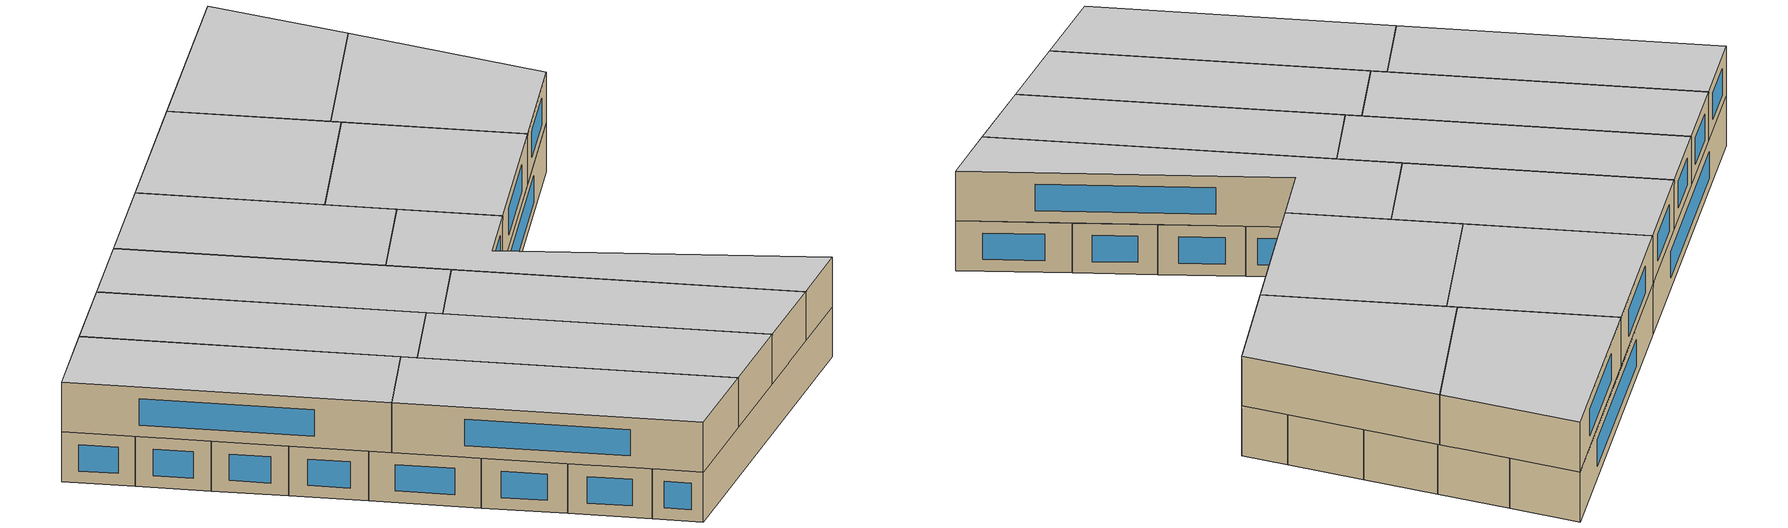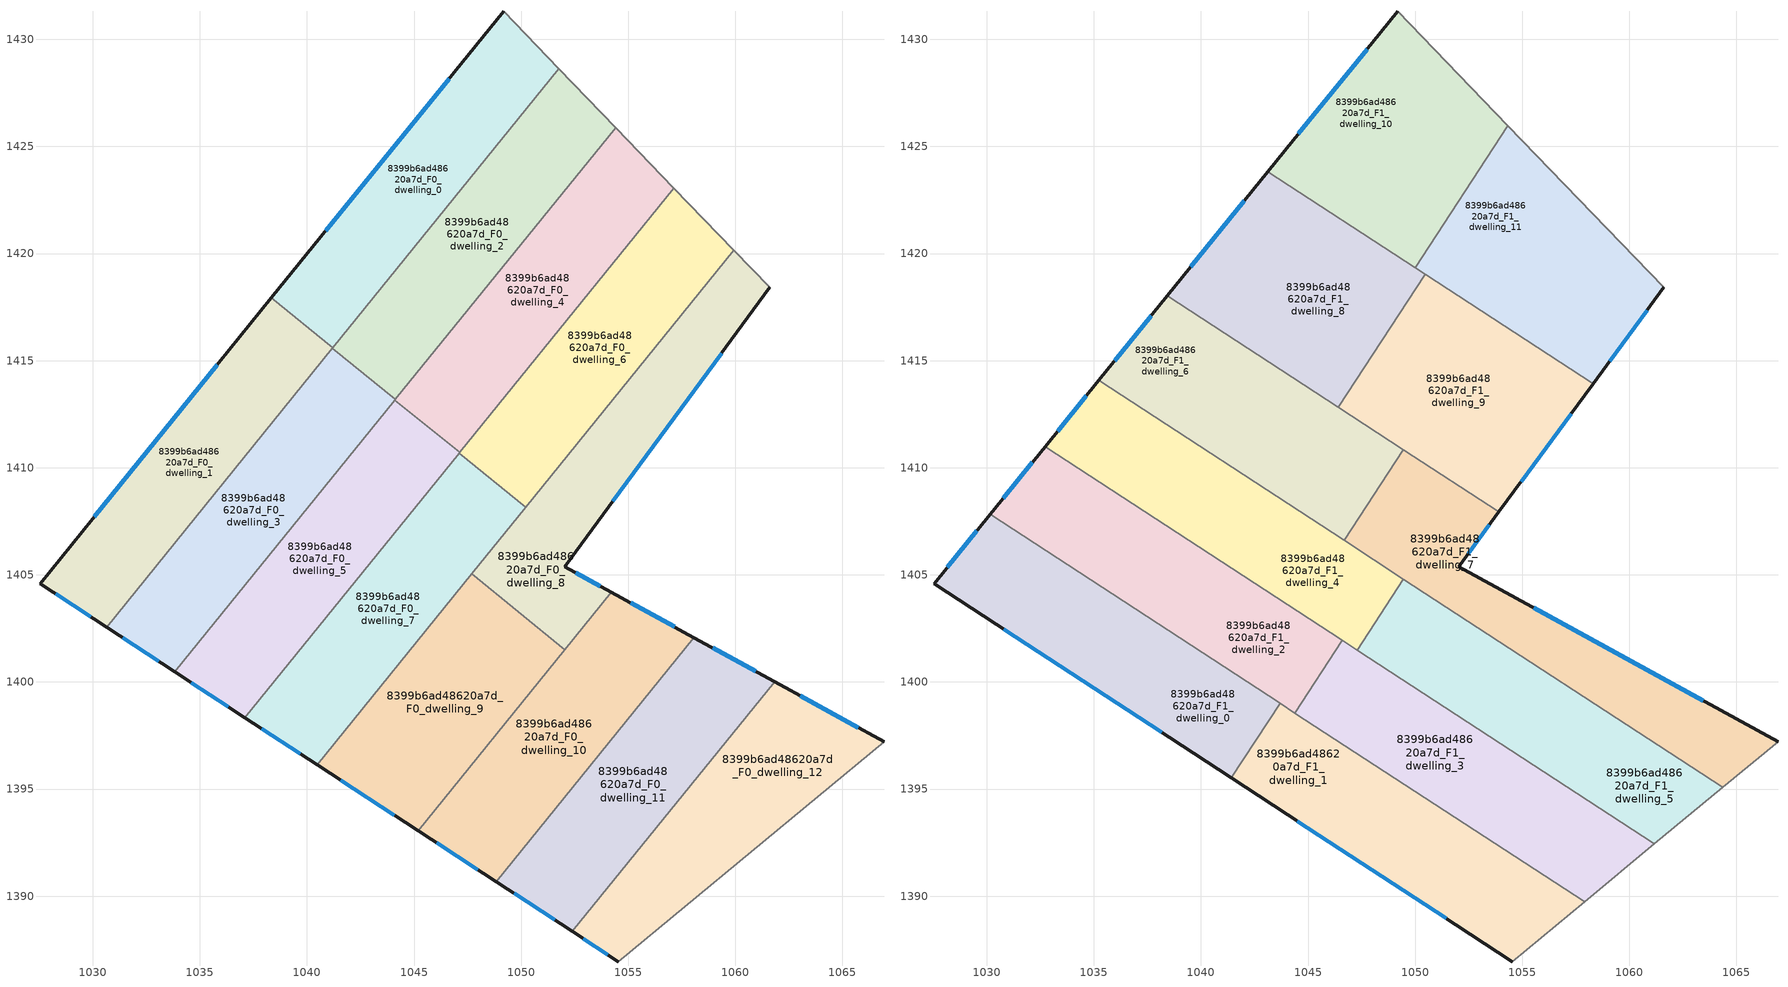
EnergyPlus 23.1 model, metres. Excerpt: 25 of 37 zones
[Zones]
8399b6ad48620a7d_F0_dwelling_0
 floor ground (EU_floor_Construction): 1049.18,1431.3 1051.76,1428.63 1041.22,1415.61 1038.35,1417.93 z0
 wall outside (EU_wall_Construction): 1049.18,1431.3 1038.35,1417.93 z0:3
 wall to 8399b6ad48620a7d_F0_dwelling_1 (EU_wall_Construction): 1038.35,1417.93 1041.22,1415.61 z0:3
 wall adiabatic (EU_wall_Construction): 1051.76,1428.63 1049.18,1431.3 z0:3
 wall to 8399b6ad48620a7d_F0_dwelling_2 (EU_wall_Construction): 1041.22,1415.61 1051.76,1428.63 z0:3
 window (EU_Window_Construction): 1046.63,1428.16 1040.89,1421.07 z0.7:2.3
8399b6ad48620a7d_F0_dwelling_1
 floor ground (EU_floor_Construction): 1041.22,1415.61 1030.65,1402.56 1027.54,1404.59 1038.35,1417.93 z0
 wall outside (EU_wall_Construction): 1038.35,1417.93 1027.54,1404.59 1030.65,1402.56 z0:3
 wall to 8399b6ad48620a7d_F0_dwelling_3 (EU_wall_Construction): 1030.65,1402.56 1041.19,1415.58 z0:3
 wall to 8399b6ad48620a7d_F0_dwelling_2 (EU_wall_Construction): 1041.19,1415.58 1041.22,1415.61 z0:3
 window (EU_Window_Construction): 1035.81,1414.8 1030.08,1407.72 / 1028.27,1404.11 1029.92,1403.04 z0.7:2.3
8399b6ad48620a7d_F0_dwelling_10
 floor ground (EU_floor_Construction): 1058.07,1402.07 1048.84,1390.68 1045.2,1393.05 1054.21,1404.19 z0
 wall outside (EU_wall_Construction): 1058.07,1402.07 1054.21,1404.19 / 1045.2,1393.05 1048.84,1390.68 z0:3
 wall to 8399b6ad48620a7d_F0_dwelling_11 (EU_wall_Construction): 1048.84,1390.68 1058.07,1402.07 z0:3
 wall to 8399b6ad48620a7d_F0_dwelling_9 (EU_wall_Construction): 1052.05,1401.51 1045.2,1393.05 z0:3
 wall to 8399b6ad48620a7d_F0_dwelling_8 (EU_wall_Construction): 1054.21,1404.19 1052.05,1401.51 z0:3
 window (EU_Window_Construction): 1057.16,1402.57 1055.12,1403.69 / 1046.05,1392.5 1047.98,1391.24 z0.7:2.3
8399b6ad48620a7d_F0_dwelling_11
 floor ground (EU_floor_Construction): 1061.84,1400.01 1052.39,1388.35 1048.84,1390.68 1058.07,1402.07 z0
 wall outside (EU_wall_Construction): 1061.84,1400.01 1058.07,1402.07 / 1048.84,1390.68 1052.39,1388.35 z0:3
 wall to 8399b6ad48620a7d_F0_dwelling_12 (EU_wall_Construction): 1052.39,1388.35 1061.84,1400.01 z0:3
 window (EU_Window_Construction): 1060.95,1400.49 1058.95,1401.59 / 1049.67,1390.13 1051.56,1388.9 z0.7:2.3
8399b6ad48620a7d_F0_dwelling_12
 floor ground (EU_floor_Construction): 1066.94,1397.21 1054.54,1386.95 1052.39,1388.35 1061.84,1400.01 z0
 wall outside (EU_wall_Construction): 1066.94,1397.21 1061.84,1400.01 / 1052.39,1388.35 1054.54,1386.95 z0:3
 wall adiabatic (EU_wall_Construction): 1054.54,1386.95 1066.94,1397.21 z0:3
 window (EU_Window_Construction): 1065.74,1397.87 1063.03,1399.35 / 1052.9,1388.02 1054.04,1387.28 z0.7:2.3
8399b6ad48620a7d_F0_dwelling_2
 floor ground (EU_floor_Construction): 1051.76,1428.63 1054.41,1425.88 1044.13,1413.19 1041.19,1415.58 z0
 wall to 8399b6ad48620a7d_F0_dwelling_3 (EU_wall_Construction): 1041.19,1415.58 1044.13,1413.19 z0:3
 wall adiabatic (EU_wall_Construction): 1054.41,1425.88 1051.76,1428.63 z0:3
 wall to 8399b6ad48620a7d_F0_dwelling_4 (EU_wall_Construction): 1044.13,1413.19 1054.41,1425.88 z0:3
8399b6ad48620a7d_F0_dwelling_3
 floor ground (EU_floor_Construction): 1044.13,1413.19 1033.83,1400.48 1030.65,1402.56 1041.19,1415.58 z0
 wall outside (EU_wall_Construction): 1030.65,1402.56 1033.83,1400.48 z0:3
 wall to 8399b6ad48620a7d_F0_dwelling_5 (EU_wall_Construction): 1033.83,1400.48 1044.11,1413.16 z0:3
 wall to 8399b6ad48620a7d_F0_dwelling_4 (EU_wall_Construction): 1044.11,1413.16 1044.13,1413.19 z0:3
 window (EU_Window_Construction): 1031.4,1402.07 1033.09,1400.97 z0.7:2.3
8399b6ad48620a7d_F0_dwelling_4
 floor ground (EU_floor_Construction): 1054.41,1425.88 1057.13,1423.06 1047.13,1410.71 1044.11,1413.16 z0
 wall to 8399b6ad48620a7d_F0_dwelling_5 (EU_wall_Construction): 1044.11,1413.16 1047.13,1410.71 z0:3
 wall adiabatic (EU_wall_Construction): 1057.13,1423.06 1054.41,1425.88 z0:3
 wall to 8399b6ad48620a7d_F0_dwelling_6 (EU_wall_Construction): 1047.13,1410.71 1057.13,1423.06 z0:3
8399b6ad48620a7d_F0_dwelling_5
 floor ground (EU_floor_Construction): 1047.13,1410.71 1037.11,1398.34 1033.83,1400.48 1044.11,1413.16 z0
 wall outside (EU_wall_Construction): 1033.83,1400.48 1037.11,1398.34 z0:3
 wall to 8399b6ad48620a7d_F0_dwelling_7 (EU_wall_Construction): 1037.11,1398.34 1047.11,1410.68 z0:3
 wall to 8399b6ad48620a7d_F0_dwelling_6 (EU_wall_Construction): 1047.11,1410.68 1047.13,1410.72 z0:3
 window (EU_Window_Construction): 1034.6,1399.97 1036.34,1398.84 z0.7:2.3
8399b6ad48620a7d_F0_dwelling_6
 floor ground (EU_floor_Construction): 1057.13,1423.06 1059.93,1420.16 1050.21,1408.17 1047.1,1410.68 z0
 wall to 8399b6ad48620a7d_F0_dwelling_7 (EU_wall_Construction): 1047.1,1410.68 1050.21,1408.17 z0:3
 wall adiabatic (EU_wall_Construction): 1059.93,1420.16 1057.13,1423.06 z0:3
 wall to 8399b6ad48620a7d_F0_dwelling_8 (EU_wall_Construction): 1050.21,1408.17 1059.93,1420.16 z0:3
8399b6ad48620a7d_F0_dwelling_7
 floor ground (EU_floor_Construction): 1050.21,1408.17 1040.47,1396.14 1037.11,1398.34 1047.1,1410.68 z0
 wall outside (EU_wall_Construction): 1037.11,1398.34 1040.47,1396.14 z0:3
 wall to 8399b6ad48620a7d_F0_dwelling_9 (EU_wall_Construction): 1040.47,1396.14 1047.69,1405.05 z0:3
 wall to 8399b6ad48620a7d_F0_dwelling_8 (EU_wall_Construction): 1047.69,1405.05 1050.21,1408.17 z0:3
 window (EU_Window_Construction): 1037.9,1397.82 1039.68,1396.66 z0.7:2.3
8399b6ad48620a7d_F0_dwelling_8
 floor ground (EU_floor_Construction): 1059.93,1420.16 1061.61,1418.42 1052.03,1405.38 1054.21,1404.19 1052.05,1401.51 1047.69,1405.05 z0
 wall outside (EU_wall_Construction): 1054.21,1404.19 1052.03,1405.38 1061.61,1418.42 z0:3
 wall to 8399b6ad48620a7d_F0_dwelling_9 (EU_wall_Construction): 1047.69,1405.05 1052.05,1401.51 z0:3
 wall adiabatic (EU_wall_Construction): 1061.61,1418.42 1059.93,1420.16 z0:3
 window (EU_Window_Construction): 1054.28,1408.44 1059.36,1415.36 / 1053.7,1404.47 1052.55,1405.1 z0.7:2.3
 ceiling adiabatic (EU_roof_Construction): 1052.05,1401.51 1052.89,1402.56 1048.17,1405.64 1047.69,1405.05 z3
8399b6ad48620a7d_F0_dwelling_9
 floor ground (EU_floor_Construction): 1052.05,1401.51 1045.2,1393.05 1040.47,1396.14 1047.69,1405.05 z0
 wall outside (EU_wall_Construction): 1040.47,1396.14 1045.2,1393.05 z0:3
 window (EU_Window_Construction): 1041.58,1395.42 1044.09,1393.78 z0.7:2.3
 ceiling adiabatic (EU_roof_Construction): 1047.83,1396.3 1050.39,1399.47 1045.66,1402.55 1043.1,1399.39 z3
8399b6ad48620a7d_F1_dwelling_0
 floor to 8399b6ad48620a7d_F0_dwelling_7 (EU_floor_Construction): 1043.1,1399.39 1040.47,1396.14 1037.11,1398.34 1039.73,1401.58 z3
 floor to 8399b6ad48620a7d_F0_dwelling_5 (EU_floor_Construction): 1039.73,1401.58 1037.11,1398.34 1033.83,1400.48 1036.46,1403.72 z3
 floor to 8399b6ad48620a7d_F0_dwelling_3 (EU_floor_Construction): 1036.46,1403.72 1033.83,1400.48 1030.65,1402.56 1033.27,1405.8 z3
 floor to 8399b6ad48620a7d_F0_dwelling_9 (EU_floor_Construction): 1043.7,1399 1041.43,1395.52 1040.47,1396.14 1043.1,1399.39 z3
 floor to 8399b6ad48620a7d_F0_dwelling_1 (EU_floor_Construction): 1033.27,1405.8 1030.65,1402.56 1027.54,1404.59 1030.16,1407.83 z3
 wall outside (EU_wall_Construction): 1030.16,1407.83 1027.54,1404.59 1041.43,1395.52 z3:6
 wall to 8399b6ad48620a7d_F1_dwelling_1 (EU_wall_Construction): 1041.43,1395.52 1043.7,1399 z3:6
 wall to 8399b6ad48620a7d_F1_dwelling_2 (EU_wall_Construction): 1043.7,1399 1030.16,1407.83 z3:6
 window (EU_Window_Construction): 1029.54,1407.07 1028.15,1405.35 / 1030.8,1402.46 1038.16,1397.65 z3.7:5.3
 ceiling to 8399b6ad48620a7d_F2_dwelling_0 (EU_floor_Construction): 1041.43,1395.52 1043.7,1399 1030.16,1407.83 1027.54,1404.59 z6
8399b6ad48620a7d_F1_dwelling_1
 floor to 8399b6ad48620a7d_F0_dwelling_9 (EU_floor_Construction): 1047.83,1396.3 1045.2,1393.05 1041.43,1395.52 1043.7,1399 z3
 floor to 8399b6ad48620a7d_F0_dwelling_10 (EU_floor_Construction): 1051.47,1393.93 1048.84,1390.68 1045.2,1393.05 1047.83,1396.3 z3
 floor to 8399b6ad48620a7d_F0_dwelling_11 (EU_floor_Construction): 1055.03,1391.61 1052.39,1388.35 1048.84,1390.68 1051.47,1393.93 z3
 floor to 8399b6ad48620a7d_F0_dwelling_12 (EU_floor_Construction): 1057.91,1389.73 1054.54,1386.95 1052.39,1388.35 1055.03,1391.61 z3
 wall outside (EU_wall_Construction): 1041.43,1395.52 1054.54,1386.95 z3:6
 wall adiabatic (EU_wall_Construction): 1054.54,1386.95 1057.91,1389.73 z3:6
 wall to 8399b6ad48620a7d_F1_dwelling_3 (EU_wall_Construction): 1057.91,1389.73 1044.38,1398.55 z3:6
 wall to 8399b6ad48620a7d_F1_dwelling_2 (EU_wall_Construction): 1044.39,1398.55 1043.7,1399 z3:6
 window (EU_Window_Construction): 1044.51,1393.51 1051.46,1388.96 z3.7:5.3
 ceiling to 8399b6ad48620a7d_F2_dwelling_1 (EU_floor_Construction): 1057.91,1389.73 1043.7,1399 1041.43,1395.52 1054.54,1386.95 z6
8399b6ad48620a7d_F1_dwelling_10
 floor to 8399b6ad48620a7d_F0_dwelling_0 (EU_floor_Construction): 1049.18,1431.3 1051.76,1428.63 1046.23,1421.8 1043.12,1423.83 z3
 floor to 8399b6ad48620a7d_F0_dwelling_2 (EU_floor_Construction): 1051.76,1428.63 1054.33,1425.96 1053.73,1425.04 1049.42,1419.72 1046.23,1421.8 z3
 floor to 8399b6ad48620a7d_F0_dwelling_4 (EU_floor_Construction): 1053.73,1425.04 1050.01,1419.34 1049.42,1419.72 z3
 wall outside (EU_wall_Construction): 1049.18,1431.3 1043.12,1423.83 z3:6
 wall adiabatic (EU_wall_Construction): 1054.33,1425.96 1049.18,1431.3 z3:6
 wall to 8399b6ad48620a7d_F1_dwelling_11 (EU_wall_Construction): 1050.01,1419.34 1054.33,1425.96 z3:6
 wall to 8399b6ad48620a7d_F1_dwelling_8 (EU_wall_Construction): 1043.12,1423.83 1050.01,1419.34 z3:6
 window (EU_Window_Construction): 1047.76,1429.55 1044.55,1425.59 z3.7:5.3
 ceiling to 8399b6ad48620a7d_F2_dwelling_10 (EU_floor_Construction): 1050.01,1419.34 1054.33,1425.96 1049.18,1431.3 1043.12,1423.83 z6
8399b6ad48620a7d_F1_dwelling_11
 floor to 8399b6ad48620a7d_F0_dwelling_4 (EU_floor_Construction): 1054.41,1425.88 1057.13,1423.06 1052.7,1417.59 1050.01,1419.34 1053.73,1425.04 z3
 floor to 8399b6ad48620a7d_F0_dwelling_6 (EU_floor_Construction): 1057.13,1423.06 1059.93,1420.16 1056.07,1415.39 1052.7,1417.59 z3
 floor to 8399b6ad48620a7d_F0_dwelling_2 (EU_floor_Construction): 1054.33,1425.96 1054.41,1425.88 1053.73,1425.04 z3
 floor to 8399b6ad48620a7d_F0_dwelling_8 (EU_floor_Construction): 1059.93,1420.16 1061.61,1418.42 1058.31,1413.93 1056.07,1415.39 z3
 wall outside (EU_wall_Construction): 1058.31,1413.93 1061.61,1418.42 z3:6
 wall adiabatic (EU_wall_Construction): 1061.61,1418.42 1054.33,1425.96 z3:6
 wall to 8399b6ad48620a7d_F1_dwelling_9 (EU_wall_Construction): 1050.47,1419.04 1058.31,1413.93 z3:6
 wall to 8399b6ad48620a7d_F1_dwelling_8 (EU_wall_Construction): 1050.01,1419.34 1050.47,1419.04 z3:6
 window (EU_Window_Construction): 1059.08,1414.98 1060.83,1417.36 z3.7:5.3
 ceiling to 8399b6ad48620a7d_F2_dwelling_11 (EU_floor_Construction): 1058.31,1413.93 1061.61,1418.42 1054.33,1425.96 1050.01,1419.34 z6
8399b6ad48620a7d_F1_dwelling_2
 floor to 8399b6ad48620a7d_F0_dwelling_5 (EU_floor_Construction): 1042.3,1404.75 1039.73,1401.58 1036.46,1403.72 1039.02,1406.88 z3
 floor to 8399b6ad48620a7d_F0_dwelling_7 (EU_floor_Construction): 1045.66,1402.55 1043.1,1399.39 1039.73,1401.58 1042.3,1404.75 z3
 floor to 8399b6ad48620a7d_F0_dwelling_1 (EU_floor_Construction): 1035.83,1408.96 1033.27,1405.8 1030.16,1407.83 1032.72,1410.99 z3
 floor to 8399b6ad48620a7d_F0_dwelling_3 (EU_floor_Construction): 1039.02,1406.88 1036.46,1403.72 1033.27,1405.8 1035.83,1408.96 z3
 floor adiabatic (EU_floor_Construction): 1046.6,1401.94 1044.39,1398.55 1043.1,1399.39 1045.66,1402.55 z3
 wall outside (EU_wall_Construction): 1032.72,1410.99 1030.16,1407.83 z3:6
 wall to 8399b6ad48620a7d_F1_dwelling_3 (EU_wall_Construction): 1044.39,1398.55 1046.6,1401.94 z3:6
 wall to 8399b6ad48620a7d_F1_dwelling_4 (EU_wall_Construction): 1046.6,1401.94 1032.72,1410.99 z3:6
 window (EU_Window_Construction): 1032.12,1410.25 1030.76,1408.57 z3.7:5.3
 ceiling to 8399b6ad48620a7d_F2_dwelling_2 (EU_floor_Construction): 1044.39,1398.55 1046.6,1401.94 1032.72,1410.99 1030.16,1407.83 z6
8399b6ad48620a7d_F1_dwelling_3
 floor to 8399b6ad48620a7d_F0_dwelling_10 (EU_floor_Construction): 1054.03,1397.09 1051.47,1393.93 1047.83,1396.3 1050.39,1399.47 z3
 floor to 8399b6ad48620a7d_F0_dwelling_11 (EU_floor_Construction): 1057.59,1394.77 1055.03,1391.61 1051.47,1393.93 1054.03,1397.09 z3
 floor adiabatic (EU_floor_Construction): 1050.39,1399.47 1047.83,1396.3 1044.39,1398.55 1046.6,1401.94 z3
 floor to 8399b6ad48620a7d_F0_dwelling_12 (EU_floor_Construction): 1061.17,1392.44 1057.91,1389.73 1055.03,1391.61 1057.59,1394.77 z3
 wall adiabatic (EU_wall_Construction): 1057.91,1389.73 1061.17,1392.44 z3:6
 wall to 8399b6ad48620a7d_F1_dwelling_5 (EU_wall_Construction): 1061.17,1392.44 1047.29,1401.49 z3:6
 wall to 8399b6ad48620a7d_F1_dwelling_4 (EU_wall_Construction): 1047.29,1401.49 1046.6,1401.94 z3:6
 ceiling to 8399b6ad48620a7d_F2_dwelling_3 (EU_floor_Construction): 1061.17,1392.44 1046.6,1401.94 1044.39,1398.55 1057.91,1389.73 z6
8399b6ad48620a7d_F1_dwelling_4
 floor to 8399b6ad48620a7d_F0_dwelling_3 (EU_floor_Construction): 1041.52,1409.97 1039.02,1406.88 1035.83,1408.96 1038.33,1412.05 z3
 floor to 8399b6ad48620a7d_F0_dwelling_7 (EU_floor_Construction): 1048.17,1405.64 1045.66,1402.55 1042.3,1404.75 1044.8,1407.83 z3
 floor to 8399b6ad48620a7d_F0_dwelling_1 (EU_floor_Construction): 1038.33,1412.05 1035.83,1408.96 1032.72,1410.99 1035.22,1414.08 z3
 floor to 8399b6ad48620a7d_F0_dwelling_5 (EU_floor_Construction): 1044.8,1407.83 1042.3,1404.75 1039.02,1406.88 1041.52,1409.97 z3
 floor to 8399b6ad48620a7d_F0_dwelling_9 (EU_floor_Construction): 1048.95,1404.03 1047.29,1401.49 1045.66,1402.55 1047.69,1405.05 z3
 floor adiabatic (EU_floor_Construction): 1049.45,1404.8 1048.95,1404.03 1047.69,1405.05 1048.17,1405.64 z3
 wall outside (EU_wall_Construction): 1035.22,1414.08 1032.72,1410.99 z3:6
 wall to 8399b6ad48620a7d_F1_dwelling_5 (EU_wall_Construction): 1047.29,1401.49 1049.45,1404.8 z3:6
 wall to 8399b6ad48620a7d_F1_dwelling_6 (EU_wall_Construction): 1046.68,1406.61 1035.22,1414.08 z3:6
 wall to 8399b6ad48620a7d_F1_dwelling_7 (EU_wall_Construction): 1049.45,1404.8 1046.68,1406.61 z3:6
 window (EU_Window_Construction): 1034.64,1413.35 1033.31,1411.72 z3.7:5.3
 ceiling to 8399b6ad48620a7d_F2_dwelling_4 (EU_floor_Construction): 1047.29,1401.49 1049.45,1404.8 1035.22,1414.08 1032.72,1410.99 z6
8399b6ad48620a7d_F1_dwelling_5
 floor to 8399b6ad48620a7d_F0_dwelling_11 (EU_floor_Construction): 1060.09,1397.86 1057.59,1394.77 1054.03,1397.09 1056.54,1400.18 z3
 floor to 8399b6ad48620a7d_F0_dwelling_10 (EU_floor_Construction): 1056.54,1400.18 1054.03,1397.09 1050.39,1399.47 1052.89,1402.56 z3
 floor to 8399b6ad48620a7d_F0_dwelling_12 (EU_floor_Construction): 1064.36,1395.08 1061.17,1392.44 1057.59,1394.77 1060.09,1397.86 z3
 floor adiabatic (EU_floor_Construction): 1052.89,1402.56 1052.05,1401.51 1048.95,1404.03 1049.45,1404.8 z3
 floor to 8399b6ad48620a7d_F0_dwelling_9 (EU_floor_Construction): 1052.05,1401.51 1050.39,1399.47 1047.29,1401.49 1048.95,1404.03 z3
 wall adiabatic (EU_wall_Construction): 1061.17,1392.44 1064.36,1395.08 z3:6
 wall to 8399b6ad48620a7d_F1_dwelling_7 (EU_wall_Construction): 1064.36,1395.08 1049.45,1404.8 z3:6
 ceiling to 8399b6ad48620a7d_F2_dwelling_5 (EU_floor_Construction): 1064.36,1395.08 1049.45,1404.8 1047.29,1401.49 1061.17,1392.44 z6
8399b6ad48620a7d_F1_dwelling_6
 floor to 8399b6ad48620a7d_F0_dwelling_1 (EU_floor_Construction): 1041.22,1415.61 1038.33,1412.05 1035.22,1414.08 1038.35,1417.93 z3
 floor to 8399b6ad48620a7d_F0_dwelling_3 (EU_floor_Construction): 1044.13,1413.19 1041.52,1409.97 1038.33,1412.05 1041.19,1415.58 z3
 floor to 8399b6ad48620a7d_F0_dwelling_0 (EU_floor_Construction): 1041.54,1416.01 1041.22,1415.61 1038.35,1417.93 1038.43,1418.03 z3
 floor to 8399b6ad48620a7d_F0_dwelling_2 (EU_floor_Construction): 1044.73,1413.93 1044.13,1413.19 1041.19,1415.58 1041.54,1416.01 z3
 floor to 8399b6ad48620a7d_F0_dwelling_6 (EU_floor_Construction): 1049.45,1410.85 1048.57,1409.5 1047.1,1410.68 1048,1411.79 z3
 floor to 8399b6ad48620a7d_F0_dwelling_4 (EU_floor_Construction): 1048,1411.79 1047.13,1410.72 1044.11,1413.16 1044.73,1413.93 z3
 floor to 8399b6ad48620a7d_F0_dwelling_5 (EU_floor_Construction): 1047.13,1410.72 1044.8,1407.83 1041.52,1409.97 1044.11,1413.16 z3
 floor to 8399b6ad48620a7d_F0_dwelling_7 (EU_floor_Construction): 1048.57,1409.5 1046.68,1406.61 1044.8,1407.83 1047.11,1410.68 z3
 wall outside (EU_wall_Construction): 1038.43,1418.03 1035.22,1414.08 z3:6
 wall to 8399b6ad48620a7d_F1_dwelling_8 (EU_wall_Construction): 1046.42,1412.82 1038.43,1418.03 z3:6
 wall to 8399b6ad48620a7d_F1_dwelling_7 (EU_wall_Construction): 1046.68,1406.61 1049.45,1410.85 z3:6
 wall to 8399b6ad48620a7d_F1_dwelling_9 (EU_wall_Construction): 1049.45,1410.85 1046.42,1412.82 z3:6
 window (EU_Window_Construction): 1037.68,1417.1 1035.98,1415.01 z3.7:5.3
 ceiling to 8399b6ad48620a7d_F2_dwelling_6 (EU_floor_Construction): 1046.68,1406.61 1049.45,1410.85 1038.43,1418.03 1035.22,1414.08 z6
8399b6ad48620a7d_F1_dwelling_7
 floor to 8399b6ad48620a7d_F0_dwelling_12 (EU_floor_Construction): 1066.94,1397.21 1064.36,1395.08 1060.1,1397.86 1061.84,1400.01 z3
 floor to 8399b6ad48620a7d_F0_dwelling_6 (EU_floor_Construction): 1051.37,1409.59 1050.21,1408.17 1048.57,1409.5 1049.45,1410.85 z3
 floor to 8399b6ad48620a7d_F0_dwelling_8 (EU_floor_Construction): 1053.91,1407.94 1052.03,1405.38 1054.21,1404.19 1052.89,1402.56 1048.17,1405.64 1051.37,1409.59 z3
 floor to 8399b6ad48620a7d_F0_dwelling_10 (EU_floor_Construction): 1058.07,1402.07 1056.54,1400.18 1052.89,1402.56 1054.21,1404.19 z3
 floor to 8399b6ad48620a7d_F0_dwelling_7 (EU_floor_Construction): 1050.21,1408.17 1048.17,1405.64 1046.68,1406.61 1048.57,1409.5 z3
 floor to 8399b6ad48620a7d_F0_dwelling_11 (EU_floor_Construction): 1061.84,1400.01 1060.1,1397.86 1056.54,1400.18 1058.07,1402.07 z3
 wall outside (EU_wall_Construction): 1066.94,1397.21 1052.03,1405.38 1053.91,1407.94 z3:6
 wall adiabatic (EU_wall_Construction): 1064.36,1395.08 1066.94,1397.21 z3:6
 wall to 8399b6ad48620a7d_F1_dwelling_9 (EU_wall_Construction): 1053.91,1407.94 1049.45,1410.85 z3:6
 window (EU_Window_Construction): 1052.48,1405.98 1053.47,1407.34 / 1063.44,1399.13 1055.54,1403.46 z3.7:5.3
 ceiling to 8399b6ad48620a7d_F2_dwelling_7 (EU_floor_Construction): 1066.94,1397.21 1052.03,1405.38 1053.91,1407.94 1049.45,1410.85 1046.68,1406.61 1064.36,1395.08 z6
8399b6ad48620a7d_F1_dwelling_8
 floor to 8399b6ad48620a7d_F0_dwelling_2 (EU_floor_Construction): 1049.42,1419.72 1044.73,1413.93 1041.54,1416.01 1046.23,1421.8 z3
 floor to 8399b6ad48620a7d_F0_dwelling_0 (EU_floor_Construction): 1046.23,1421.8 1041.54,1416.01 1038.43,1418.03 1043.12,1423.83 z3
 floor to 8399b6ad48620a7d_F0_dwelling_4 (EU_floor_Construction): 1050.47,1419.04 1046.42,1412.82 1044.73,1413.93 1049.42,1419.72 z3
 wall outside (EU_wall_Construction): 1043.12,1423.83 1038.43,1418.03 z3:6
 wall to 8399b6ad48620a7d_F1_dwelling_9 (EU_wall_Construction): 1046.42,1412.82 1050.47,1419.04 z3:6
 window (EU_Window_Construction): 1042.02,1422.47 1039.53,1419.39 z3.7:5.3
 ceiling to 8399b6ad48620a7d_F2_dwelling_8 (EU_floor_Construction): 1046.42,1412.82 1050.47,1419.04 1043.12,1423.83 1038.43,1418.03 z6
8399b6ad48620a7d_F1_dwelling_9
 floor to 8399b6ad48620a7d_F0_dwelling_6 (EU_floor_Construction): 1056.07,1415.39 1051.37,1409.59 1048,1411.79 1052.7,1417.59 z3
 floor to 8399b6ad48620a7d_F0_dwelling_8 (EU_floor_Construction): 1058.31,1413.93 1053.91,1407.94 1051.37,1409.59 1056.07,1415.39 z3
 floor to 8399b6ad48620a7d_F0_dwelling_4 (EU_floor_Construction): 1052.7,1417.59 1048,1411.79 1046.42,1412.82 1050.47,1419.04 z3
 wall outside (EU_wall_Construction): 1053.91,1407.94 1058.31,1413.93 z3:6
 window (EU_Window_Construction): 1054.94,1409.34 1057.28,1412.52 z3.7:5.3
 ceiling to 8399b6ad48620a7d_F2_dwelling_9 (EU_floor_Construction): 1053.91,1407.94 1058.31,1413.93 1050.47,1419.04 1046.42,1412.82 z6
[Building]
EU S2 Campaign: North Axis=0; Terrain=City; Solar Distribution=FullExterior
[Site:Location]
Budapest.Ferenc.Liszt.Intl.AP: Latitude=47.437; Longitude=19.256; Time Zone=1; Elevation=185
[SizingPeriod:WeatherFileDays]
AnnualSizingPeriod: Begin Month=1; Begin Day of Month=1; End Month=12; End Day of Month=31; Day of Week for Start Day=Monday; Use Weather File Daylight Saving Period=No; Use Weather File Rain and Snow Indicators=No
[MATERIAL]
EU_InternalMass_Material: Roughness=MediumRough; Thickness=0.1; Conductivity=1; Density=1800; Specific Heat=900; Thermal Absorptance=0.9; Solar Absorptance=0.7; Visible Absorptance=0.7
[MATERIAL:NOMASS] Roughness=MediumRough; Thermal Absorptance=0.9; Solar Absorptance=0.7; Visible Absorptance=0.7
Name | Thermal Resistance
EU_wall_NoMass | 0.832559
EU_roof_NoMass | 1.39638
EU_floor_NoMass | 0.872794
[WINDOWMATERIAL:SIMPLEGLAZINGSYSTEM]
EU_Window_SimpleGlazing: UFactor=2.79869; Solar Heat Gain Coefficient=0.75; Visible Transmittance=0.75
[CONSTRUCTION]
EU_wall_Construction: EU_wall_NoMass
EU_roof_Construction: EU_roof_NoMass
EU_floor_Construction: EU_floor_NoMass
EU_Window_Construction: EU_Window_SimpleGlazing
EU_InternalMass_Construction: EU_InternalMass_Material
[ZONE] Type=1; Multiplier=1; Ceiling Height=autocalculate; Floor Area=autocalculate; Part of Total Floor Area=Yes
Name | Volume
8399b6ad48620a7d_F0_dwelling_0 | 188.145
8399b6ad48620a7d_F1_dwelling_0 | 203.808
8399b6ad48620a7d_F0_dwelling_1 | 188.143
8399b6ad48620a7d_F1_dwelling_1; 8399b6ad48620a7d_F1_dwelling_11; 8399b6ad48620a7d_F1_dwelling_2 | 203.803
8399b6ad48620a7d_F0_dwelling_10 | 188.123
8399b6ad48620a7d_F1_dwelling_10 | 203.821
8399b6ad48620a7d_F0_dwelling_11 | 188.146
8399b6ad48620a7d_F0_dwelling_12 | 188.133
8399b6ad48620a7d_F0_dwelling_2 | 188.153
8399b6ad48620a7d_F0_dwelling_3 | 188.149
8399b6ad48620a7d_F1_dwelling_3; 8399b6ad48620a7d_F1_dwelling_5 | 203.818
8399b6ad48620a7d_F0_dwelling_4 | 188.135
8399b6ad48620a7d_F1_dwelling_4 | 203.824
8399b6ad48620a7d_F0_dwelling_5 | 188.142
8399b6ad48620a7d_F0_dwelling_6; 8399b6ad48620a7d_F0_dwelling_9 | 188.161
8399b6ad48620a7d_F1_dwelling_6 | 203.786
8399b6ad48620a7d_F0_dwelling_7 | 188.107
8399b6ad48620a7d_F1_dwelling_7; 8399b6ad48620a7d_F1_dwelling_8 | 203.797
8399b6ad48620a7d_F0_dwelling_8 | 188.129
8399b6ad48620a7d_F1_dwelling_9 | 203.841
[INTERNALMASS] Construction=EU_InternalMass_Construction
Name | Zone or ZoneList | Surface Area
8399b6ad48620a7d_F0_dwelling_0_EU_InternalMass | 8399b6ad48620a7d_F0_dwelling_0 | 62.7151
8399b6ad48620a7d_F0_dwelling_1_EU_InternalMass | 8399b6ad48620a7d_F0_dwelling_1 | 62.7153
8399b6ad48620a7d_F0_dwelling_2_EU_InternalMass | 8399b6ad48620a7d_F0_dwelling_2 | 62.7173
8399b6ad48620a7d_F0_dwelling_3_EU_InternalMass | 8399b6ad48620a7d_F0_dwelling_3 | 62.717
8399b6ad48620a7d_F0_dwelling_4_EU_InternalMass | 8399b6ad48620a7d_F0_dwelling_4 | 62.7125
8399b6ad48620a7d_F0_dwelling_5_EU_InternalMass | 8399b6ad48620a7d_F0_dwelling_5 | 62.7133
8399b6ad48620a7d_F0_dwelling_6_EU_InternalMass | 8399b6ad48620a7d_F0_dwelling_6 | 62.7203
8399b6ad48620a7d_F0_dwelling_7_EU_InternalMass | 8399b6ad48620a7d_F0_dwelling_7 | 62.7017
8399b6ad48620a7d_F0_dwelling_8_EU_InternalMass | 8399b6ad48620a7d_F0_dwelling_8 | 62.7096
8399b6ad48620a7d_F0_dwelling_9_EU_InternalMass | 8399b6ad48620a7d_F0_dwelling_9 | 62.7197
8399b6ad48620a7d_F0_dwelling_10_EU_InternalMass | 8399b6ad48620a7d_F0_dwelling_10 | 62.7073
8399b6ad48620a7d_F0_dwelling_11_EU_InternalMass | 8399b6ad48620a7d_F0_dwelling_11 | 62.7153
8399b6ad48620a7d_F0_dwelling_12_EU_InternalMass | 8399b6ad48620a7d_F0_dwelling_12 | 62.711
8399b6ad48620a7d_F1_dwelling_0_EU_InternalMass | 8399b6ad48620a7d_F1_dwelling_0 | 67.9361
8399b6ad48620a7d_F1_dwelling_1_EU_InternalMass | 8399b6ad48620a7d_F1_dwelling_1 | 67.9344
8399b6ad48620a7d_F1_dwelling_2_EU_InternalMass | 8399b6ad48620a7d_F1_dwelling_2 | 67.9344
8399b6ad48620a7d_F1_dwelling_3_EU_InternalMass | 8399b6ad48620a7d_F1_dwelling_3 | 67.9393
8399b6ad48620a7d_F1_dwelling_4_EU_InternalMass | 8399b6ad48620a7d_F1_dwelling_4 | 67.9416
8399b6ad48620a7d_F1_dwelling_5_EU_InternalMass | 8399b6ad48620a7d_F1_dwelling_5 | 67.9396
8399b6ad48620a7d_F1_dwelling_6_EU_InternalMass | 8399b6ad48620a7d_F1_dwelling_6 | 67.9287
8399b6ad48620a7d_F1_dwelling_7_EU_InternalMass | 8399b6ad48620a7d_F1_dwelling_7 | 67.9324
8399b6ad48620a7d_F1_dwelling_8_EU_InternalMass | 8399b6ad48620a7d_F1_dwelling_8 | 67.9323
8399b6ad48620a7d_F1_dwelling_9_EU_InternalMass | 8399b6ad48620a7d_F1_dwelling_9 | 67.9503
8399b6ad48620a7d_F1_dwelling_10_EU_InternalMass | 8399b6ad48620a7d_F1_dwelling_10 | 67.9401
8399b6ad48620a7d_F1_dwelling_11_EU_InternalMass | 8399b6ad48620a7d_F1_dwelling_11 | 67.9343
[OTHEREQUIPMENT] Fuel Type=Electricity; Design Level Calculation Method=Watts/Area; Power per Zone Floor Area=1; Fraction Latent=0; Fraction Radiant=0; Fraction Lost=0; Carbon Dioxide Generation Rate=0; EndUse Subcategory=EU_Step8_InternalGains
Name | Zone or ZoneList or Space or SpaceList | Schedule
EU_Step8_InternalGain_8399b6ad48620a7d_F0_dwelling_0_f000 | 8399b6ad48620a7d_F0_dwelling_0 | EU_Step8_GainSchedule_8399b6ad48620a7d_F0_dwelling_0_f000
EU_Step8_InternalGain_8399b6ad48620a7d_F0_dwelling_1_f000 | 8399b6ad48620a7d_F0_dwelling_1 | EU_Step8_GainSchedule_8399b6ad48620a7d_F0_dwelling_1_f000
EU_Step8_InternalGain_8399b6ad48620a7d_F0_dwelling_2_f000 | 8399b6ad48620a7d_F0_dwelling_2 | EU_Step8_GainSchedule_8399b6ad48620a7d_F0_dwelling_2_f000
EU_Step8_InternalGain_8399b6ad48620a7d_F0_dwelling_3_f000 | 8399b6ad48620a7d_F0_dwelling_3 | EU_Step8_GainSchedule_8399b6ad48620a7d_F0_dwelling_3_f000
EU_Step8_InternalGain_8399b6ad48620a7d_F0_dwelling_4_f000 | 8399b6ad48620a7d_F0_dwelling_4 | EU_Step8_GainSchedule_8399b6ad48620a7d_F0_dwelling_4_f000
EU_Step8_InternalGain_8399b6ad48620a7d_F0_dwelling_5_f000 | 8399b6ad48620a7d_F0_dwelling_5 | EU_Step8_GainSchedule_8399b6ad48620a7d_F0_dwelling_5_f000
EU_Step8_InternalGain_8399b6ad48620a7d_F0_dwelling_6_f000 | 8399b6ad48620a7d_F0_dwelling_6 | EU_Step8_GainSchedule_8399b6ad48620a7d_F0_dwelling_6_f000
EU_Step8_InternalGain_8399b6ad48620a7d_F0_dwelling_7_f000 | 8399b6ad48620a7d_F0_dwelling_7 | EU_Step8_GainSchedule_8399b6ad48620a7d_F0_dwelling_7_f000
EU_Step8_InternalGain_8399b6ad48620a7d_F0_dwelling_8_f000 | 8399b6ad48620a7d_F0_dwelling_8 | EU_Step8_GainSchedule_8399b6ad48620a7d_F0_dwelling_8_f000
EU_Step8_InternalGain_8399b6ad48620a7d_F0_dwelling_9_f000 | 8399b6ad48620a7d_F0_dwelling_9 | EU_Step8_GainSchedule_8399b6ad48620a7d_F0_dwelling_9_f000
EU_Step8_InternalGain_8399b6ad48620a7d_F0_dwelling_10_f000 | 8399b6ad48620a7d_F0_dwelling_10 | EU_Step8_GainSchedule_8399b6ad48620a7d_F0_dwelling_10_f000
EU_Step8_InternalGain_8399b6ad48620a7d_F0_dwelling_11_f000 | 8399b6ad48620a7d_F0_dwelling_11 | EU_Step8_GainSchedule_8399b6ad48620a7d_F0_dwelling_11_f000
EU_Step8_InternalGain_8399b6ad48620a7d_F0_dwelling_12_f000 | 8399b6ad48620a7d_F0_dwelling_12 | EU_Step8_GainSchedule_8399b6ad48620a7d_F0_dwelling_12_f000
EU_Step8_InternalGain_8399b6ad48620a7d_F1_dwelling_0_f000 | 8399b6ad48620a7d_F1_dwelling_0 | EU_Step8_GainSchedule_8399b6ad48620a7d_F1_dwelling_0_f000
EU_Step8_InternalGain_8399b6ad48620a7d_F1_dwelling_1_f000 | 8399b6ad48620a7d_F1_dwelling_1 | EU_Step8_GainSchedule_8399b6ad48620a7d_F1_dwelling_1_f000
EU_Step8_InternalGain_8399b6ad48620a7d_F1_dwelling_2_f000 | 8399b6ad48620a7d_F1_dwelling_2 | EU_Step8_GainSchedule_8399b6ad48620a7d_F1_dwelling_2_f000
EU_Step8_InternalGain_8399b6ad48620a7d_F1_dwelling_3_f000 | 8399b6ad48620a7d_F1_dwelling_3 | EU_Step8_GainSchedule_8399b6ad48620a7d_F1_dwelling_3_f000
EU_Step8_InternalGain_8399b6ad48620a7d_F1_dwelling_4_f000 | 8399b6ad48620a7d_F1_dwelling_4 | EU_Step8_GainSchedule_8399b6ad48620a7d_F1_dwelling_4_f000
EU_Step8_InternalGain_8399b6ad48620a7d_F1_dwelling_5_f000 | 8399b6ad48620a7d_F1_dwelling_5 | EU_Step8_GainSchedule_8399b6ad48620a7d_F1_dwelling_5_f000
EU_Step8_InternalGain_8399b6ad48620a7d_F1_dwelling_6_f000 | 8399b6ad48620a7d_F1_dwelling_6 | EU_Step8_GainSchedule_8399b6ad48620a7d_F1_dwelling_6_f000
EU_Step8_InternalGain_8399b6ad48620a7d_F1_dwelling_7_f000 | 8399b6ad48620a7d_F1_dwelling_7 | EU_Step8_GainSchedule_8399b6ad48620a7d_F1_dwelling_7_f000
EU_Step8_InternalGain_8399b6ad48620a7d_F1_dwelling_8_f000 | 8399b6ad48620a7d_F1_dwelling_8 | EU_Step8_GainSchedule_8399b6ad48620a7d_F1_dwelling_8_f000
EU_Step8_InternalGain_8399b6ad48620a7d_F1_dwelling_9_f000 | 8399b6ad48620a7d_F1_dwelling_9 | EU_Step8_GainSchedule_8399b6ad48620a7d_F1_dwelling_9_f000
EU_Step8_InternalGain_8399b6ad48620a7d_F1_dwelling_10_f000 | 8399b6ad48620a7d_F1_dwelling_10 | EU_Step8_GainSchedule_8399b6ad48620a7d_F1_dwelling_10_f000
EU_Step8_InternalGain_8399b6ad48620a7d_F1_dwelling_11_f000 | 8399b6ad48620a7d_F1_dwelling_11 | EU_Step8_GainSchedule_8399b6ad48620a7d_F1_dwelling_11_f000
[ZONEVENTILATION:DESIGNFLOWRATE] Schedule=EU_AlwaysOn; Design Flow Rate Calculation Method=AirChanges/Hour; Air Changes per Hour=0.475469; Ventilation Type=Natural; Fan Pressure Rise=0; Fan Total Efficiency=1; Constant Term Coefficient=1; Temperature Term Coefficient=0; Velocity Term Coefficient=0; Velocity Squared Term Coefficient=0; Minimum Indoor Temperature=-100; Maximum Indoor Temperature=100; Delta Temperature=-100; Minimum Outdoor Temperature=-100; Maximum Outdoor Temperature=100; Maximum Wind Speed=40
Name | Zone or ZoneList or Space or SpaceList
EU_ConstantAir_8399b6ad48620a7d_F0_dwelling_0 | 8399b6ad48620a7d_F0_dwelling_0
EU_ConstantAir_8399b6ad48620a7d_F0_dwelling_1 | 8399b6ad48620a7d_F0_dwelling_1
EU_ConstantAir_8399b6ad48620a7d_F0_dwelling_2 | 8399b6ad48620a7d_F0_dwelling_2
EU_ConstantAir_8399b6ad48620a7d_F0_dwelling_3 | 8399b6ad48620a7d_F0_dwelling_3
EU_ConstantAir_8399b6ad48620a7d_F0_dwelling_4 | 8399b6ad48620a7d_F0_dwelling_4
EU_ConstantAir_8399b6ad48620a7d_F0_dwelling_5 | 8399b6ad48620a7d_F0_dwelling_5
EU_ConstantAir_8399b6ad48620a7d_F0_dwelling_6 | 8399b6ad48620a7d_F0_dwelling_6
EU_ConstantAir_8399b6ad48620a7d_F0_dwelling_7 | 8399b6ad48620a7d_F0_dwelling_7
EU_ConstantAir_8399b6ad48620a7d_F0_dwelling_8 | 8399b6ad48620a7d_F0_dwelling_8
EU_ConstantAir_8399b6ad48620a7d_F0_dwelling_9 | 8399b6ad48620a7d_F0_dwelling_9
EU_ConstantAir_8399b6ad48620a7d_F0_dwelling_10 | 8399b6ad48620a7d_F0_dwelling_10
EU_ConstantAir_8399b6ad48620a7d_F0_dwelling_11 | 8399b6ad48620a7d_F0_dwelling_11
EU_ConstantAir_8399b6ad48620a7d_F0_dwelling_12 | 8399b6ad48620a7d_F0_dwelling_12
EU_ConstantAir_8399b6ad48620a7d_F1_dwelling_0 | 8399b6ad48620a7d_F1_dwelling_0
EU_ConstantAir_8399b6ad48620a7d_F1_dwelling_1 | 8399b6ad48620a7d_F1_dwelling_1
EU_ConstantAir_8399b6ad48620a7d_F1_dwelling_2 | 8399b6ad48620a7d_F1_dwelling_2
EU_ConstantAir_8399b6ad48620a7d_F1_dwelling_3 | 8399b6ad48620a7d_F1_dwelling_3
EU_ConstantAir_8399b6ad48620a7d_F1_dwelling_4 | 8399b6ad48620a7d_F1_dwelling_4
EU_ConstantAir_8399b6ad48620a7d_F1_dwelling_5 | 8399b6ad48620a7d_F1_dwelling_5
EU_ConstantAir_8399b6ad48620a7d_F1_dwelling_6 | 8399b6ad48620a7d_F1_dwelling_6
EU_ConstantAir_8399b6ad48620a7d_F1_dwelling_7 | 8399b6ad48620a7d_F1_dwelling_7
EU_ConstantAir_8399b6ad48620a7d_F1_dwelling_8 | 8399b6ad48620a7d_F1_dwelling_8
EU_ConstantAir_8399b6ad48620a7d_F1_dwelling_9 | 8399b6ad48620a7d_F1_dwelling_9
EU_ConstantAir_8399b6ad48620a7d_F1_dwelling_10 | 8399b6ad48620a7d_F1_dwelling_10
EU_ConstantAir_8399b6ad48620a7d_F1_dwelling_11 | 8399b6ad48620a7d_F1_dwelling_11
[HVACTEMPLATE:THERMOSTAT] Constant Heating Setpoint=20; Constant Cooling Setpoint=50
EU_HeatOnly_8399b6ad48620a7d_F0_dwelling_0; EU_HeatOnly_8399b6ad48620a7d_F0_dwelling_1; EU_HeatOnly_8399b6ad48620a7d_F0_dwelling_2; EU_HeatOnly_8399b6ad48620a7d_F0_dwelling_3; EU_HeatOnly_8399b6ad48620a7d_F0_dwelling_4; EU_HeatOnly_8399b6ad48620a7d_F0_dwelling_5; EU_HeatOnly_8399b6ad48620a7d_F0_dwelling_6; EU_HeatOnly_8399b6ad48620a7d_F0_dwelling_7; EU_HeatOnly_8399b6ad48620a7d_F0_dwelling_8; EU_HeatOnly_8399b6ad48620a7d_F0_dwelling_9; EU_HeatOnly_8399b6ad48620a7d_F0_dwelling_10; EU_HeatOnly_8399b6ad48620a7d_F0_dwelling_11; EU_HeatOnly_8399b6ad48620a7d_F0_dwelling_12; EU_HeatOnly_8399b6ad48620a7d_F1_dwelling_0; EU_HeatOnly_8399b6ad48620a7d_F1_dwelling_1; EU_HeatOnly_8399b6ad48620a7d_F1_dwelling_2; EU_HeatOnly_8399b6ad48620a7d_F1_dwelling_3; EU_HeatOnly_8399b6ad48620a7d_F1_dwelling_4; EU_HeatOnly_8399b6ad48620a7d_F1_dwelling_5; EU_HeatOnly_8399b6ad48620a7d_F1_dwelling_6; EU_HeatOnly_8399b6ad48620a7d_F1_dwelling_7; EU_HeatOnly_8399b6ad48620a7d_F1_dwelling_8; EU_HeatOnly_8399b6ad48620a7d_F1_dwelling_9; EU_HeatOnly_8399b6ad48620a7d_F1_dwelling_10; EU_HeatOnly_8399b6ad48620a7d_F1_dwelling_11; EU_HeatOnly_8399b6ad48620a7d_F2_dwelling_0; EU_HeatOnly_8399b6ad48620a7d_F2_dwelling_1; EU_HeatOnly_8399b6ad48620a7d_F2_dwelling_2; EU_HeatOnly_8399b6ad48620a7d_F2_dwelling_3; EU_HeatOnly_8399b6ad48620a7d_F2_dwelling_4; EU_HeatOnly_8399b6ad48620a7d_F2_dwelling_5; EU_HeatOnly_8399b6ad48620a7d_F2_dwelling_6; EU_HeatOnly_8399b6ad48620a7d_F2_dwelling_7; EU_HeatOnly_8399b6ad48620a7d_F2_dwelling_8; EU_HeatOnly_8399b6ad48620a7d_F2_dwelling_9; EU_HeatOnly_8399b6ad48620a7d_F2_dwelling_10; EU_HeatOnly_8399b6ad48620a7d_F2_dwelling_11
[HVACTEMPLATE:ZONE:IDEALLOADSAIRSYSTEM] System Availability Schedule=EU_AlwaysOn; Maximum Heating Supply Air Temperature=50; Minimum Cooling Supply Air Temperature=13; Maximum Heating Supply Air Humidity Ratio=0.0156; Minimum Cooling Supply Air Humidity Ratio=0.0077; Heating Limit=NoLimit; Cooling Limit=NoLimit; Heating Availability Schedule=EU_AlwaysOn; Cooling Availability Schedule=EU_CoolingOff; Dehumidification Control Type=ConstantSensibleHeatRatio; Cooling Sensible Heat Ratio=0.7; Dehumidification Setpoint=60; Humidification Control Type=None; Humidification Setpoint=30; Outdoor Air Method=None; Outdoor Air Flow Rate per Person=0.00944; Outdoor Air Flow Rate per Zone Floor Area=0; Outdoor Air Flow Rate per Zone=0; Demand Controlled Ventilation Type=None; Outdoor Air Economizer Type=NoEconomizer; Heat Recovery Type=None; Sensible Heat Recovery Effectiveness=0.7; Latent Heat Recovery Effectiveness=0.65
Name | Template Thermostat
8399b6ad48620a7d_F0_dwelling_0 | EU_HeatOnly_8399b6ad48620a7d_F0_dwelling_0
8399b6ad48620a7d_F0_dwelling_1 | EU_HeatOnly_8399b6ad48620a7d_F0_dwelling_1
8399b6ad48620a7d_F0_dwelling_2 | EU_HeatOnly_8399b6ad48620a7d_F0_dwelling_2
8399b6ad48620a7d_F0_dwelling_3 | EU_HeatOnly_8399b6ad48620a7d_F0_dwelling_3
8399b6ad48620a7d_F0_dwelling_4 | EU_HeatOnly_8399b6ad48620a7d_F0_dwelling_4
8399b6ad48620a7d_F0_dwelling_5 | EU_HeatOnly_8399b6ad48620a7d_F0_dwelling_5
8399b6ad48620a7d_F0_dwelling_6 | EU_HeatOnly_8399b6ad48620a7d_F0_dwelling_6
8399b6ad48620a7d_F0_dwelling_7 | EU_HeatOnly_8399b6ad48620a7d_F0_dwelling_7
8399b6ad48620a7d_F0_dwelling_8 | EU_HeatOnly_8399b6ad48620a7d_F0_dwelling_8
8399b6ad48620a7d_F0_dwelling_9 | EU_HeatOnly_8399b6ad48620a7d_F0_dwelling_9
8399b6ad48620a7d_F0_dwelling_10 | EU_HeatOnly_8399b6ad48620a7d_F0_dwelling_10
8399b6ad48620a7d_F0_dwelling_11 | EU_HeatOnly_8399b6ad48620a7d_F0_dwelling_11
8399b6ad48620a7d_F0_dwelling_12 | EU_HeatOnly_8399b6ad48620a7d_F0_dwelling_12
8399b6ad48620a7d_F1_dwelling_0 | EU_HeatOnly_8399b6ad48620a7d_F1_dwelling_0
8399b6ad48620a7d_F1_dwelling_1 | EU_HeatOnly_8399b6ad48620a7d_F1_dwelling_1
8399b6ad48620a7d_F1_dwelling_2 | EU_HeatOnly_8399b6ad48620a7d_F1_dwelling_2
8399b6ad48620a7d_F1_dwelling_3 | EU_HeatOnly_8399b6ad48620a7d_F1_dwelling_3
8399b6ad48620a7d_F1_dwelling_4 | EU_HeatOnly_8399b6ad48620a7d_F1_dwelling_4
8399b6ad48620a7d_F1_dwelling_5 | EU_HeatOnly_8399b6ad48620a7d_F1_dwelling_5
8399b6ad48620a7d_F1_dwelling_6 | EU_HeatOnly_8399b6ad48620a7d_F1_dwelling_6
8399b6ad48620a7d_F1_dwelling_7 | EU_HeatOnly_8399b6ad48620a7d_F1_dwelling_7
8399b6ad48620a7d_F1_dwelling_8 | EU_HeatOnly_8399b6ad48620a7d_F1_dwelling_8
8399b6ad48620a7d_F1_dwelling_9 | EU_HeatOnly_8399b6ad48620a7d_F1_dwelling_9
8399b6ad48620a7d_F1_dwelling_10 | EU_HeatOnly_8399b6ad48620a7d_F1_dwelling_10
8399b6ad48620a7d_F1_dwelling_11 | EU_HeatOnly_8399b6ad48620a7d_F1_dwelling_11
[SIZING:ZONE] Zone Cooling Design Supply Air Temperature Input Method=SupplyAirTemperature; Zone Cooling Design Supply Air Temperature=13; Zone Heating Design Supply Air Temperature Input Method=SupplyAirTemperature; Zone Heating Design Supply Air Temperature=50; Zone Cooling Design Supply Air Humidity Ratio=0.008; Zone Heating Design Supply Air Humidity Ratio=0.008; Cooling Design Air Flow Method=DesignDay; Cooling Design Air Flow Rate=0; Cooling Minimum Air Flow per Zone Floor Area=0.000762; Cooling Minimum Air Flow=0; Cooling Minimum Air Flow Fraction=0.2; Heating Design Air Flow Method=DesignDay; Heating Design Air Flow Rate=0; Heating Maximum Air Flow per Zone Floor Area=0.002032; Heating Maximum Air Flow=0.141576; Heating Maximum Air Flow Fraction=0.3; Account for Dedicated Outdoor Air System=No; Dedicated Outdoor Air System Control Strategy=NeutralSupplyAir; Dedicated Outdoor Air Low Setpoint Temperature for Design=autosize; Dedicated Outdoor Air High Setpoint Temperature for Design=autosize; Zone Load Sizing Method=Sensible Load Only No Latent Load; Zone Latent Cooling Design Supply Air Humidity Ratio Input Method=HumidityRatioDifference; Zone Cooling Design Supply Air Humidity Ratio Difference=0.005; Zone Latent Heating Design Supply Air Humidity Ratio Input Method=HumidityRatioDifference; Zone Humidification Design Supply Air Humidity Ratio Difference=0.005
8399b6ad48620a7d_F0_dwelling_0; 8399b6ad48620a7d_F0_dwelling_1; 8399b6ad48620a7d_F0_dwelling_2; 8399b6ad48620a7d_F0_dwelling_3; 8399b6ad48620a7d_F0_dwelling_4; 8399b6ad48620a7d_F0_dwelling_5; 8399b6ad48620a7d_F0_dwelling_6; 8399b6ad48620a7d_F0_dwelling_7; 8399b6ad48620a7d_F0_dwelling_8; 8399b6ad48620a7d_F0_dwelling_9; 8399b6ad48620a7d_F0_dwelling_10; 8399b6ad48620a7d_F0_dwelling_11; 8399b6ad48620a7d_F0_dwelling_12; 8399b6ad48620a7d_F1_dwelling_0; 8399b6ad48620a7d_F1_dwelling_1; 8399b6ad48620a7d_F1_dwelling_2; 8399b6ad48620a7d_F1_dwelling_3; 8399b6ad48620a7d_F1_dwelling_4; 8399b6ad48620a7d_F1_dwelling_5; 8399b6ad48620a7d_F1_dwelling_6; 8399b6ad48620a7d_F1_dwelling_7; 8399b6ad48620a7d_F1_dwelling_8; 8399b6ad48620a7d_F1_dwelling_9; 8399b6ad48620a7d_F1_dwelling_10; 8399b6ad48620a7d_F1_dwelling_11
[SCHEDULE:CONSTANT]
Name | Hourly Value
EU_AlwaysOn | 1
EU_CoolingOff | 0
[SCHEDULE:FILE] Column Number=1; Rows to Skip at Top=0; Number of Hours of Data=8760; Column Separator=Comma; Interpolate to Timestep=No; Minutes per Item=60; Adjust Schedule for Daylight Savings=Yes
Name | File
EU_Step8_GainSchedule_8399b6ad48620a7d_F0_dwelling_0_f000 | ../../schedules/8399b6ad48620a7d/8399b6ad48620a7d_F0_dwelling_0_f000_gain.csv
EU_Step8_GainSchedule_8399b6ad48620a7d_F0_dwelling_1_f000 | ../../schedules/8399b6ad48620a7d/8399b6ad48620a7d_F0_dwelling_1_f000_gain.csv
EU_Step8_GainSchedule_8399b6ad48620a7d_F0_dwelling_2_f000 | ../../schedules/8399b6ad48620a7d/8399b6ad48620a7d_F0_dwelling_2_f000_gain.csv
EU_Step8_GainSchedule_8399b6ad48620a7d_F0_dwelling_3_f000 | ../../schedules/8399b6ad48620a7d/8399b6ad48620a7d_F0_dwelling_3_f000_gain.csv
EU_Step8_GainSchedule_8399b6ad48620a7d_F0_dwelling_4_f000 | ../../schedules/8399b6ad48620a7d/8399b6ad48620a7d_F0_dwelling_4_f000_gain.csv
EU_Step8_GainSchedule_8399b6ad48620a7d_F0_dwelling_5_f000 | ../../schedules/8399b6ad48620a7d/8399b6ad48620a7d_F0_dwelling_5_f000_gain.csv
EU_Step8_GainSchedule_8399b6ad48620a7d_F0_dwelling_6_f000 | ../../schedules/8399b6ad48620a7d/8399b6ad48620a7d_F0_dwelling_6_f000_gain.csv
EU_Step8_GainSchedule_8399b6ad48620a7d_F0_dwelling_7_f000 | ../../schedules/8399b6ad48620a7d/8399b6ad48620a7d_F0_dwelling_7_f000_gain.csv
EU_Step8_GainSchedule_8399b6ad48620a7d_F0_dwelling_8_f000 | ../../schedules/8399b6ad48620a7d/8399b6ad48620a7d_F0_dwelling_8_f000_gain.csv
EU_Step8_GainSchedule_8399b6ad48620a7d_F0_dwelling_9_f000 | ../../schedules/8399b6ad48620a7d/8399b6ad48620a7d_F0_dwelling_9_f000_gain.csv
EU_Step8_GainSchedule_8399b6ad48620a7d_F0_dwelling_10_f000 | ../../schedules/8399b6ad48620a7d/8399b6ad48620a7d_F0_dwelling_10_f000_gain.csv
EU_Step8_GainSchedule_8399b6ad48620a7d_F0_dwelling_11_f000 | ../../schedules/8399b6ad48620a7d/8399b6ad48620a7d_F0_dwelling_11_f000_gain.csv
EU_Step8_GainSchedule_8399b6ad48620a7d_F0_dwelling_12_f000 | ../../schedules/8399b6ad48620a7d/8399b6ad48620a7d_F0_dwelling_12_f000_gain.csv
EU_Step8_GainSchedule_8399b6ad48620a7d_F1_dwelling_0_f000 | ../../schedules/8399b6ad48620a7d/8399b6ad48620a7d_F1_dwelling_0_f000_gain.csv
EU_Step8_GainSchedule_8399b6ad48620a7d_F1_dwelling_1_f000 | ../../schedules/8399b6ad48620a7d/8399b6ad48620a7d_F1_dwelling_1_f000_gain.csv
EU_Step8_GainSchedule_8399b6ad48620a7d_F1_dwelling_2_f000 | ../../schedules/8399b6ad48620a7d/8399b6ad48620a7d_F1_dwelling_2_f000_gain.csv
EU_Step8_GainSchedule_8399b6ad48620a7d_F1_dwelling_3_f000 | ../../schedules/8399b6ad48620a7d/8399b6ad48620a7d_F1_dwelling_3_f000_gain.csv
EU_Step8_GainSchedule_8399b6ad48620a7d_F1_dwelling_4_f000 | ../../schedules/8399b6ad48620a7d/8399b6ad48620a7d_F1_dwelling_4_f000_gain.csv
EU_Step8_GainSchedule_8399b6ad48620a7d_F1_dwelling_5_f000 | ../../schedules/8399b6ad48620a7d/8399b6ad48620a7d_F1_dwelling_5_f000_gain.csv
EU_Step8_GainSchedule_8399b6ad48620a7d_F1_dwelling_6_f000 | ../../schedules/8399b6ad48620a7d/8399b6ad48620a7d_F1_dwelling_6_f000_gain.csv
EU_Step8_GainSchedule_8399b6ad48620a7d_F1_dwelling_7_f000 | ../../schedules/8399b6ad48620a7d/8399b6ad48620a7d_F1_dwelling_7_f000_gain.csv
EU_Step8_GainSchedule_8399b6ad48620a7d_F1_dwelling_8_f000 | ../../schedules/8399b6ad48620a7d/8399b6ad48620a7d_F1_dwelling_8_f000_gain.csv
EU_Step8_GainSchedule_8399b6ad48620a7d_F1_dwelling_9_f000 | ../../schedules/8399b6ad48620a7d/8399b6ad48620a7d_F1_dwelling_9_f000_gain.csv
EU_Step8_GainSchedule_8399b6ad48620a7d_F1_dwelling_10_f000 | ../../schedules/8399b6ad48620a7d/8399b6ad48620a7d_F1_dwelling_10_f000_gain.csv
EU_Step8_GainSchedule_8399b6ad48620a7d_F1_dwelling_11_f000 | ../../schedules/8399b6ad48620a7d/8399b6ad48620a7d_F1_dwelling_11_f000_gain.csv
